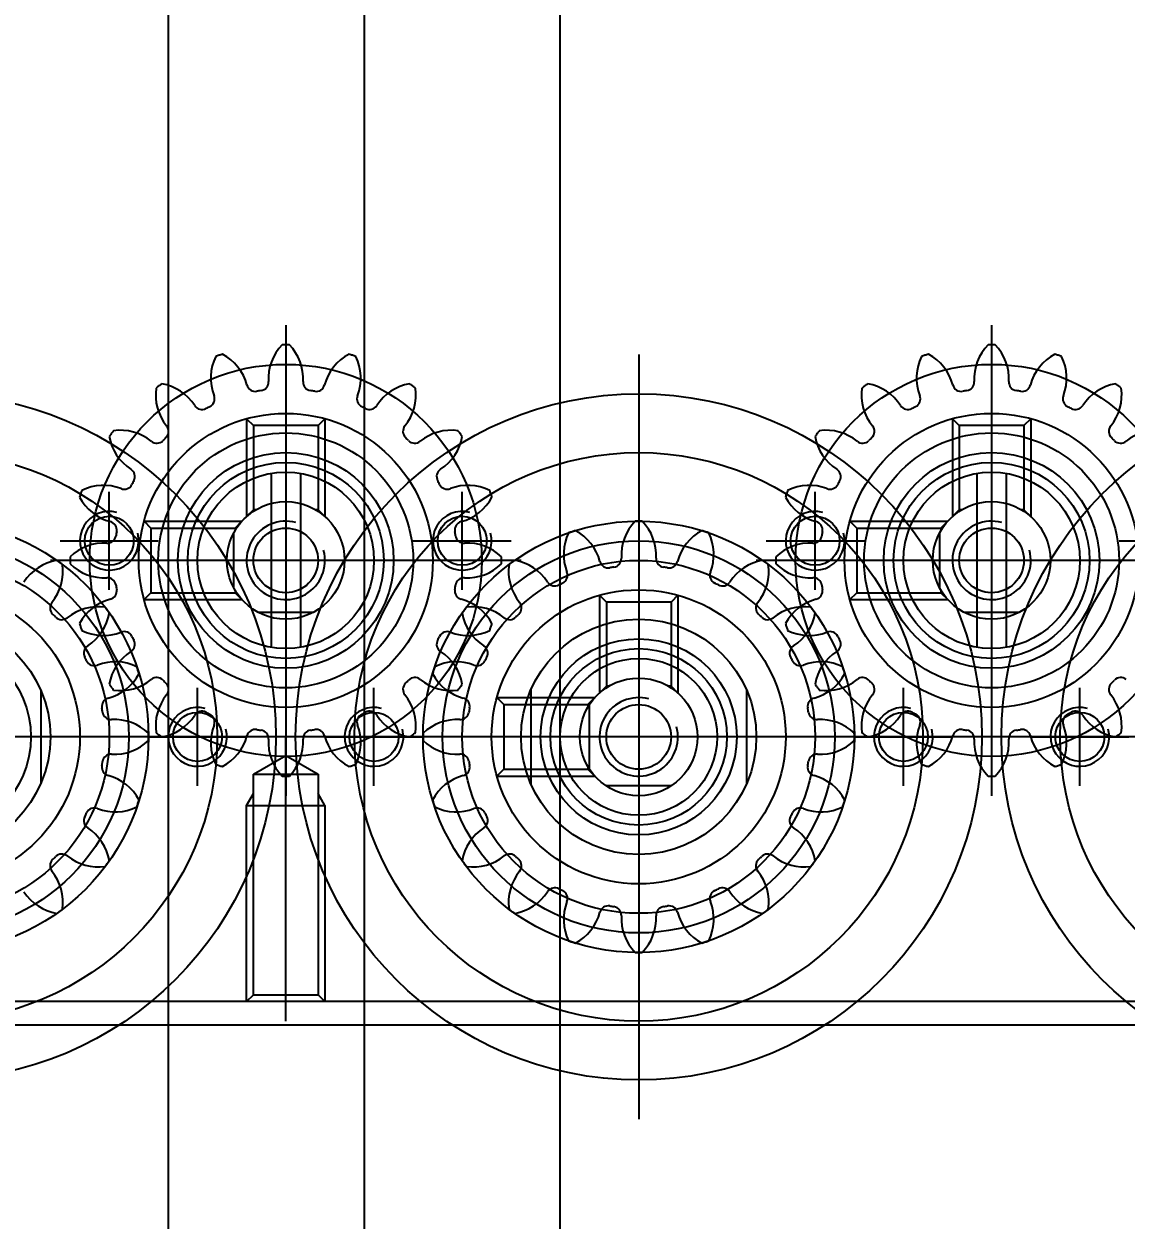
# Model space of a CAD drawing. Header units: inches. Extents: x 0 to 77285, y -118 to 40065.
# Drawn here: x 15498.3 to 15554.5, y 25985.4 to 26046.4 of the extents above; entities that cross this region are included whole.
import ezdxf

# ---------------------------------------------------------------- set-up
doc = ezdxf.new("R2010")
doc.units = ezdxf.units.IN
doc.header["$LTSCALE"] = 5
doc.header["$MEASUREMENT"] = 0
doc.layers.add('A', color=8, linetype='Continuous')
doc.styles.add('SCI', font='')
doc.styles.get('SCI').set_extended_font_data('Gulim')
doc.dimstyles.new('SCH', dxfattribs={"dimtxt": 2.5, "dimasz": 2, "dimexe": 1.25, "dimexo": 0.625, "dimtad": 1, "dimdec": 8, "dimtxsty": 'SCI', "dimcen": 2.5, "dimclrd": 4, "dimclre": 4, "dimclrt": 7, "dimadec": 8, "dimazin": 2, "dimtfac": 1, "dimtdec": 8, "dimtmove": 0, "dimatfit": 3, "dimfxl": 1, "dimarcsym": 0})

# ---------------------------------------------------------------- blocks, each defined once
blk = doc.blocks.new('A$Cc399747e')
for p, q in [((1767.792, 137), (1767.792, 875)), ((1757.792, 871.5), (1757.792, 140.5)), ((1777.792, 140.5), (1777.792, 871.5)), ((1753.792, 247), (1753.792, 286)), ((1771.792, 281), (1771.792, 266.448)), ((1627.792, 280), (2635.792, 280)), ((1753.792, 253.5), (1753.792, 279.5)), ((1753.792, 253.5), (1753.792, 279.5)), ((1770.142, 279.65), (1769.792, 280)), ((1769.792, 270), (1769.792, 280)), ((1773.442, 279.65), (1770.142, 279.65)), ((1770.142, 268.4), (1770.142, 279.65)), ((1773.792, 280), (1773.442, 279.65)), ((1773.442, 279.65), (1773.442, 268.4)), ((1773.792, 280), (1773.792, 270)), ((1753.792, 254.5), (1753.792, 278.5)), ((1769.792, 270), (1770.142, 269.394)), ((1773.792, 270), (1769.792, 270)), ((1773.792, 270), (1773.442, 269.394)), ((1735.792, 245.5), (1735.792, 269.5)), ((1771.792, 245.5), (1771.792, 269.5)), ((1731.292, 269), (1731.292, 264)), ((1740.292, 269), (1740.292, 264)), ((1748.292, 264.102), (1748.292, 268.898)), ((1752.135, 269.001), (1755.449, 269.001)), ((1761.021, 268.5), (1756.028, 268.5)), ((1756.378, 268.15), (1756.028, 268.5)), ((1759.292, 264.102), (1759.292, 268.898)), ((1761.021, 268.5), (1760.671, 268.15)), ((1767.292, 269), (1767.292, 264)), ((1776.292, 269), (1776.292, 264)), ((1784.292, 264.102), (1784.292, 268.898)), ((1756.293, 268.157), (1756.293, 264.843)), ((1756.378, 268.021), (1756.378, 268.15)), ((1760.671, 268.15), (1756.378, 268.15)), ((1760.671, 264.85), (1760.671, 268.15)), ((1771.792, 267.448), (1770.142, 268.4)), ((1773.442, 268.4), (1770.142, 268.4)), ((1773.442, 268.4), (1771.792, 267.448)), ((1698.292, 266.5), (1737.292, 266.5)), ((1704.792, 266.5), (1730.792, 266.5)), ((1704.792, 266.5), (1730.792, 266.5)), ((1705.792, 266.5), (1729.792, 266.5)), ((1733.792, 266.5), (1728.792, 266.5)), ((1734.292, 266.5), (1773.292, 266.5)), ((1742.792, 266.5), (1737.792, 266.5)), ((1740.792, 266.5), (1766.792, 266.5)), ((1740.792, 266.5), (1766.792, 266.5)), ((1741.792, 266.5), (1765.792, 266.5)), ((1769.792, 266.5), (1764.792, 266.5)), ((1770.292, 266.5), (1809.292, 266.5)), ((1778.792, 266.5), (1773.792, 266.5)), ((1776.792, 266.5), (1802.792, 266.5)), ((1776.792, 266.5), (1802.792, 266.5)), ((1777.792, 266.5), (1801.792, 266.5)), ((1735.792, 250), (1735.792, 265)), ((1756.378, 264.85), (1756.028, 264.5)), ((1756.378, 264.85), (1756.378, 264.98)), ((1760.671, 264.85), (1756.378, 264.85)), ((1761.021, 264.5), (1760.671, 264.85)), ((1771.792, 250), (1771.792, 265)), ((1751.792, 259.272), (1751.792, 264.264)), ((1752.142, 263.914), (1751.792, 264.264)), ((1755.442, 263.914), (1755.792, 264.264)), ((1755.792, 259.272), (1755.792, 264.264)), ((1761.021, 264.5), (1756.028, 264.5)), ((1752.142, 263.914), (1752.271, 263.914)), ((1752.142, 259.622), (1752.142, 263.914)), ((1755.313, 263.914), (1755.442, 263.914)), ((1755.442, 259.622), (1755.442, 263.914)), ((1735.792, 252), (1735.792, 263)), ((1771.792, 252), (1771.792, 263)), ((1735.042, 253.063), (1735.042, 261.937)), ((1736.542, 253.063), (1736.542, 261.937)), ((1771.042, 253.063), (1771.042, 261.937)), ((1772.542, 253.063), (1772.542, 261.937)), ((1737.215, 260.141), (1734.369, 260.141)), ((1773.215, 260.141), (1770.369, 260.141)), ((1743.021, 259.5), (1738.028, 259.5)), ((1738.378, 259.15), (1738.028, 259.5)), ((1743.021, 259.5), (1742.671, 259.15)), ((1751.792, 259.272), (1752.142, 259.622)), ((1752.142, 259.622), (1755.442, 259.622)), ((1755.792, 259.272), (1755.442, 259.622)), ((1779.021, 259.5), (1774.028, 259.5)), ((1774.378, 259.15), (1774.028, 259.5)), ((1779.021, 259.5), (1778.671, 259.15)), ((1738.378, 259.021), (1738.378, 259.15)), ((1742.671, 259.15), (1738.378, 259.15)), ((1738.433, 258.923), (1738.433, 256.077)), ((1742.671, 255.85), (1742.671, 259.15)), ((1744.792, 259), (1744.792, 254)), ((1762.792, 259), (1762.792, 254)), ((1774.378, 259.021), (1774.378, 259.15)), ((1778.671, 259.15), (1774.378, 259.15)), ((1774.433, 258.923), (1774.433, 256.077)), ((1778.671, 255.85), (1778.671, 259.15)), ((1780.792, 259), (1780.792, 254)), ((1723.792, 257.5), (1747.792, 257.5)), ((1728.292, 257.5), (1743.292, 257.5)), ((1730.292, 257.5), (1741.292, 257.5)), ((1759.792, 257.5), (1783.792, 257.5)), ((1764.292, 257.5), (1779.292, 257.5)), ((1766.292, 257.5), (1777.292, 257.5)), ((1729.292, 256.5), (1724.292, 256.5)), ((1747.292, 256.5), (1742.292, 256.5)), ((1765.292, 256.5), (1760.292, 256.5)), ((1783.292, 256.5), (1778.292, 256.5)), ((1738.378, 255.85), (1738.028, 255.5)), ((1738.378, 255.85), (1738.378, 255.98)), ((1742.671, 255.85), (1738.378, 255.85)), ((1743.021, 255.5), (1742.671, 255.85)), ((1774.378, 255.85), (1774.028, 255.5)), ((1774.378, 255.85), (1774.378, 255.98)), ((1778.671, 255.85), (1774.378, 255.85)), ((1779.021, 255.5), (1778.671, 255.85)), ((1733.792, 250.272), (1733.792, 255.264)), ((1734.142, 254.914), (1733.792, 255.264)), ((1737.442, 254.914), (1737.792, 255.264)), ((1737.792, 250.272), (1737.792, 255.264)), ((1743.021, 255.5), (1738.028, 255.5)), ((1769.792, 250.272), (1769.792, 255.264)), ((1770.142, 254.914), (1769.792, 255.264)), ((1773.442, 254.914), (1773.792, 255.264)), ((1773.792, 250.272), (1773.792, 255.264)), ((1779.021, 255.5), (1774.028, 255.5)), ((1734.142, 254.914), (1734.271, 254.914)), ((1734.142, 250.622), (1734.142, 254.914)), ((1737.313, 254.914), (1737.442, 254.914)), ((1737.442, 250.622), (1737.442, 254.914)), ((1770.142, 254.914), (1770.271, 254.914)), ((1770.142, 250.622), (1770.142, 254.914)), ((1773.313, 254.914), (1773.442, 254.914)), ((1773.442, 250.622), (1773.442, 254.914)), ((1733.792, 250.272), (1734.142, 250.622)), ((1734.142, 250.622), (1737.442, 250.622)), ((1737.792, 250.272), (1737.442, 250.622)), ((1769.792, 250.272), (1770.142, 250.622)), ((1770.142, 250.622), (1773.442, 250.622)), ((1773.792, 250.272), (1773.442, 250.622))]:
    blk.add_line(p, q)
at = {"ltscale": 4}
for p, q in [((1627.792, 281.2), (2635.792, 281.2)), ((1627.792, 280), (2635.792, 280))]:
    blk.add_line(p, q, dxfattribs=at)
for centre, radius in [((1717.792, 266.5), 17.5), ((1753.792, 266.5), 17.5), ((1789.792, 266.5), 17.5), ((1717.792, 266.5), 14.5), ((1753.792, 266.5), 14.5), ((1789.792, 266.5), 14.5), ((1753.792, 266.5), 11), ((1789.792, 266.5), 11), ((1753.792, 266.5), 10), ((1789.792, 266.5), 10), ((1753.792, 266.5), 9), ((1789.792, 266.5), 9), ((1753.792, 266.5), 7.5), ((1789.792, 266.5), 7.5), ((1753.792, 266.5), 6), ((1789.792, 266.5), 6), ((1753.792, 266.5), 5), ((1789.792, 266.5), 5), ((1753.792, 266.5), 4.5), ((1753.792, 266.5), 4), ((1753.792, 266.5), 3), ((1753.792, 266.5), 3), ((1753.792, 266.5), 1.65), ((1735.792, 257.5), 10), ((1731.292, 266.5), 1.25), ((1740.292, 266.5), 1.25), ((1771.792, 257.5), 10), ((1767.292, 266.5), 1.25), ((1776.292, 266.5), 1.25), ((1735.792, 257.5), 7.5), ((1771.792, 257.5), 7.5), ((1735.792, 257.5), 6.5), ((1771.792, 257.5), 6.5), ((1735.792, 257.5), 5.5), ((1771.792, 257.5), 5.5), ((1735.792, 257.5), 5), ((1771.792, 257.5), 5), ((1735.792, 257.5), 4.5), ((1735.792, 257.5), 4.5), ((1771.792, 257.5), 4.5), ((1771.792, 257.5), 4.5), ((1735.792, 257.5), 3), ((1735.792, 257.5), 3), ((1771.792, 257.5), 3), ((1771.792, 257.5), 3), ((1735.792, 257.5), 1.65), ((1771.792, 257.5), 1.65), ((1744.792, 256.5), 1.25), ((1762.792, 256.5), 1.25), ((1780.792, 256.5), 1.25)]:
    blk.add_circle(centre, radius)
for centre, radius, start, end in [((1753.792, 266.5), 11, 107.05064, 108), ((1749.398, 274.807), 2.5, 14.84215, 62.13454), ((1755.404, 275.758), 2.5, 135.86546, 183.15785), ((1753.792, 266.5), 11, 90, 90.94936), ((1753.792, 266.5), 11, 89.05064, 90), ((1752.18, 275.758), 2.5, 356.84215, 44.13454), ((1758.186, 274.807), 2.5, 117.86546, 165.15785), ((1753.792, 266.5), 11, 72, 72.94936), ((1752.464, 275.803), 2.5, 153.86546, 201.15785), ((1753.792, 266.5), 11, 108, 108.94936), ((1753.792, 266.5), 11, 71.05064, 72), ((1755.12, 275.803), 2.5, 338.84215, 26.13454), ((1749.655, 274.937), 2.5, 171.86546, 219.15785), ((1753.792, 266.5), 11, 126, 126.94936), ((1753.792, 266.5), 11, 125.05064, 126), ((1747.046, 273.042), 2.5, 32.84215, 80.13454), ((1752.242, 275.56), 0.442, 194.84215, 279.71096), ((1753.792, 266.5), 8.75, 98.28904, 99), ((1752.467, 275.596), 0.442, 278.28904, 3.15785), ((1755.117, 275.596), 0.442, 176.84215, 261.71096), ((1753.792, 266.5), 8.75, 81, 81.71096), ((1755.343, 275.56), 0.442, 260.28904, 345.15785), ((1760.538, 273.042), 2.5, 99.86546, 147.15785), ((1757.929, 274.937), 2.5, 320.84215, 8.13454), ((1753.792, 266.5), 11, 54, 54.94936), ((1753.792, 266.5), 11, 53.05064, 54), ((1785.655, 274.937), 2.5, 171.86546, 219.15785), ((1789.792, 266.5), 11, 126, 126.94936), ((1789.792, 266.5), 11, 125.05064, 126), ((1783.046, 273.042), 2.5, 32.84215, 80.13454), ((1749.721, 274.741), 0.442, 296.28904, 21.15785), ((1753.792, 266.5), 8.75, 99, 99.71096), ((1753.792, 266.5), 8.75, 80.28904, 81), ((1757.863, 274.741), 0.442, 158.84215, 243.71096), ((1749.518, 274.637), 0.442, 212.84215, 297.71096), ((1753.792, 266.5), 8.75, 117, 117.71096), ((1753.792, 266.5), 8.75, 116.28904, 117), ((1753.792, 266.5), 8.75, 63, 63.71096), ((1753.792, 266.5), 8.75, 62.28904, 63), ((1758.066, 274.637), 0.442, 242.28904, 327.15785), ((1747.374, 273.08), 0.442, 314.28904, 39.15785), ((1760.21, 273.08), 0.442, 140.84215, 225.71096), ((1783.374, 273.08), 0.442, 314.28904, 39.15785), ((1753.792, 266.5), 11, 144, 144.94936), ((1747.25, 273.246), 2.5, 189.86546, 237.15785), ((1753.792, 266.5), 11, 143.05064, 144), ((1745.355, 270.637), 2.5, 50.84215, 98.13454), ((1753.792, 266.5), 8.75, 134.28904, 135), ((1753.792, 266.5), 8.75, 45, 45.71096), ((1762.229, 270.637), 2.5, 81.86546, 129.15785), ((1760.334, 273.246), 2.5, 302.84215, 350.13454), ((1753.792, 266.5), 11, 36, 36.94936), ((1753.792, 266.5), 11, 35.05064, 36), ((1789.792, 266.5), 11, 144, 144.94936), ((1783.25, 273.246), 2.5, 189.86546, 237.15785), ((1789.792, 266.5), 11, 143.05064, 144), ((1781.355, 270.637), 2.5, 50.84215, 98.13454), ((1789.792, 266.5), 8.75, 134.28904, 135), ((1747.213, 272.918), 0.442, 230.84215, 315.71096), ((1753.792, 266.5), 8.75, 135, 135.71096), ((1753.792, 266.5), 8.75, 44.28904, 45), ((1760.372, 272.918), 0.442, 224.28904, 309.15785), ((1783.213, 272.918), 0.442, 230.84215, 315.71096), ((1789.792, 266.5), 8.75, 135, 135.71096), ((1745.655, 270.774), 0.442, 332.28904, 57.15785), ((1761.929, 270.774), 0.442, 122.84215, 207.71096), ((1781.655, 270.774), 0.442, 332.28904, 57.15785), ((1744.489, 267.828), 2.5, 68.84215, 116.13454), ((1745.551, 270.571), 0.442, 248.84215, 333.71096), ((1753.792, 266.5), 8.75, 153, 153.71096), ((1753.792, 266.5), 8.75, 152.28904, 153), ((1753.792, 266.5), 8.75, 27, 27.71096), ((1753.792, 266.5), 8.75, 26.28904, 27), ((1762.033, 270.571), 0.442, 206.28904, 291.15785), ((1763.095, 267.828), 2.5, 63.86546, 111.15785), ((1780.489, 267.828), 2.5, 68.84215, 116.13454), ((1781.551, 270.571), 0.442, 248.84215, 333.71096), ((1789.792, 266.5), 8.75, 153, 153.71096), ((1789.792, 266.5), 8.75, 152.28904, 153), ((1753.792, 266.5), 11, 162, 162.94936), ((1745.486, 270.894), 2.5, 207.86546, 255.15785), ((1753.792, 266.5), 11, 161.05064, 162), ((1762.098, 270.894), 2.5, 284.84215, 332.13454), ((1753.792, 266.5), 11, 18, 18.94936), ((1753.792, 266.5), 11, 17.05064, 18), ((1789.792, 266.5), 11, 162, 162.94936), ((1781.486, 270.894), 2.5, 207.86546, 255.15785), ((1789.792, 266.5), 11, 161.05064, 162), ((1737.404, 266.758), 2.5, 135.86546, 183.15785), ((1735.792, 257.5), 11, 90, 90.94936), ((1735.792, 257.5), 11, 89.05064, 90), ((1734.18, 266.758), 2.5, 356.84215, 44.13454), ((1744.732, 268.051), 0.442, 350.28904, 75.15785), ((1753.792, 266.5), 2, 255, 195), ((1762.852, 268.051), 0.442, 104.84215, 189.71096), ((1773.404, 266.758), 2.5, 135.86546, 183.15785), ((1771.792, 257.5), 11, 90, 90.94936), ((1771.792, 257.5), 11, 89.05064, 90), ((1770.18, 266.758), 2.5, 356.84215, 44.13454), ((1780.732, 268.051), 0.442, 350.28904, 75.15785), ((1731.292, 266.5), 1.5, 255, 195), ((1734.464, 266.803), 2.5, 153.86546, 201.15785), ((1735.792, 257.5), 11, 108, 108.94936), ((1735.792, 257.5), 11, 107.05064, 108), ((1731.398, 265.807), 2.5, 14.84215, 62.13454), ((1740.186, 265.807), 2.5, 117.86546, 165.15785), ((1740.292, 266.5), 1.5, 255, 195), ((1735.792, 257.5), 11, 72, 72.94936), ((1735.792, 257.5), 11, 71.05064, 72), ((1737.12, 266.803), 2.5, 338.84215, 26.13454), ((1753.792, 266.5), 8.75, 171, 171.71096), ((1753.792, 266.5), 8.75, 170.28904, 171), ((1753.792, 266.5), 8.75, 9, 9.71096), ((1753.792, 266.5), 8.75, 8.28904, 9), ((1767.292, 266.5), 1.5, 255, 195), ((1770.464, 266.803), 2.5, 153.86546, 201.15785), ((1771.792, 257.5), 11, 108, 108.94936), ((1771.792, 257.5), 11, 107.05064, 108), ((1767.398, 265.807), 2.5, 14.84215, 62.13454), ((1776.186, 265.807), 2.5, 117.86546, 165.15785), ((1776.292, 266.5), 1.5, 255, 195), ((1771.792, 257.5), 11, 72, 72.94936), ((1771.792, 257.5), 11, 71.05064, 72), ((1773.12, 266.803), 2.5, 338.84215, 26.13454), ((1789.792, 266.5), 8.75, 171, 171.71096), ((1789.792, 266.5), 8.75, 170.28904, 171), ((1744.534, 264.888), 2.5, 86.84215, 134.13454), ((1744.697, 267.825), 0.442, 266.84215, 351.71096), ((1762.888, 267.825), 0.442, 188.28904, 273.15785), ((1763.05, 264.888), 2.5, 45.86546, 93.15785), ((1780.534, 264.888), 2.5, 86.84215, 134.13454), ((1780.697, 267.825), 0.442, 266.84215, 351.71096), ((1734.467, 266.596), 0.442, 278.28904, 3.15785), ((1737.117, 266.596), 0.442, 176.84215, 261.71096), ((1753.792, 266.5), 11, 179.05064, 180), ((1753.792, 266.5), 11, 360, 0.94936), ((1770.467, 266.596), 0.442, 278.28904, 3.15785), ((1773.117, 266.596), 0.442, 176.84215, 261.71096), ((1789.792, 266.5), 11, 179.05064, 180), ((1731.655, 265.937), 2.5, 171.86546, 219.15785), ((1735.792, 257.5), 11, 126, 126.94936), ((1735.792, 257.5), 11, 125.05064, 126), ((1729.046, 264.042), 2.5, 32.84215, 80.13454), ((1734.242, 266.56), 0.442, 194.84215, 279.71096), ((1735.792, 257.5), 8.75, 99, 99.71096), ((1735.792, 257.5), 8.75, 98.28904, 99), ((1735.792, 257.5), 8.75, 81, 81.71096), ((1735.792, 257.5), 8.75, 80.28904, 81), ((1737.343, 266.56), 0.442, 260.28904, 345.15785), ((1742.538, 264.042), 2.5, 99.86546, 147.15785), ((1739.929, 265.937), 2.5, 320.84215, 8.13454), ((1735.792, 257.5), 11, 54, 54.94936), ((1735.792, 257.5), 11, 53.05064, 54), ((1753.792, 266.5), 11, 180, 180.94936), ((1744.534, 268.112), 2.5, 225.86546, 273.15785), ((1763.05, 268.112), 2.5, 266.84215, 314.13454), ((1753.792, 266.5), 11, 359.05064, 0), ((1767.655, 265.937), 2.5, 171.86546, 219.15785), ((1771.792, 257.5), 11, 126, 126.94936), ((1771.792, 257.5), 11, 125.05064, 126), ((1765.046, 264.042), 2.5, 32.84215, 80.13454), ((1770.242, 266.56), 0.442, 194.84215, 279.71096), ((1771.792, 257.5), 8.75, 99, 99.71096), ((1771.792, 257.5), 8.75, 98.28904, 99), ((1771.792, 257.5), 8.75, 81, 81.71096), ((1771.792, 257.5), 8.75, 80.28904, 81), ((1773.343, 266.56), 0.442, 260.28904, 345.15785), ((1778.538, 264.042), 2.5, 99.86546, 147.15785), ((1775.929, 265.937), 2.5, 320.84215, 8.13454), ((1771.792, 257.5), 11, 54, 54.94936), ((1771.792, 257.5), 11, 53.05064, 54), ((1789.792, 266.5), 11, 180, 180.94936), ((1780.534, 268.112), 2.5, 225.86546, 273.15785), ((1731.518, 265.637), 0.442, 212.84215, 297.71096), ((1731.721, 265.741), 0.442, 296.28904, 21.15785), ((1739.863, 265.741), 0.442, 158.84215, 243.71096), ((1740.066, 265.637), 0.442, 242.28904, 327.15785), ((1744.697, 265.175), 0.442, 8.28904, 93.15785), ((1762.888, 265.175), 0.442, 86.84215, 171.71096), ((1767.518, 265.637), 0.442, 212.84215, 297.71096), ((1767.721, 265.741), 0.442, 296.28904, 21.15785), ((1775.863, 265.741), 0.442, 158.84215, 243.71096), ((1776.066, 265.637), 0.442, 242.28904, 327.15785), ((1780.697, 265.175), 0.442, 8.28904, 93.15785), ((1735.792, 257.5), 8.75, 117, 117.71096), ((1735.792, 257.5), 8.75, 116.28904, 117), ((1735.792, 257.5), 8.75, 63, 63.71096), ((1735.792, 257.5), 8.75, 62.28904, 63), ((1744.732, 264.95), 0.442, 284.84215, 9.71096), ((1753.792, 266.5), 8.75, 188.28904, 189), ((1753.792, 266.5), 8.75, 189, 189.71096), ((1762.852, 264.95), 0.442, 170.28904, 255.15785), ((1753.792, 266.5), 8.75, 350.28904, 351), ((1753.792, 266.5), 8.75, 351, 351.71096), ((1771.792, 257.5), 8.75, 117, 117.71096), ((1771.792, 257.5), 8.75, 116.28904, 117), ((1771.792, 257.5), 8.75, 63, 63.71096), ((1771.792, 257.5), 8.75, 62.28904, 63), ((1780.732, 264.95), 0.442, 284.84215, 9.71096), ((1789.792, 266.5), 8.75, 188.28904, 189), ((1789.792, 266.5), 8.75, 189, 189.71096), ((1729.374, 264.08), 0.442, 314.28904, 39.15785), ((1742.21, 264.08), 0.442, 140.84215, 225.71096), ((1745.486, 262.106), 2.5, 104.84215, 152.13454), ((1762.098, 262.106), 2.5, 27.86546, 75.15785), ((1765.374, 264.08), 0.442, 314.28904, 39.15785), ((1778.21, 264.08), 0.442, 140.84215, 225.71096), ((1781.486, 262.106), 2.5, 104.84215, 152.13454), ((1729.213, 263.918), 0.442, 230.84215, 315.71096), ((1735.792, 257.5), 8.75, 135, 135.71096), ((1735.792, 257.5), 8.75, 134.28904, 135), ((1735.792, 257.5), 8.75, 45, 45.71096), ((1735.792, 257.5), 8.75, 44.28904, 45), ((1742.372, 263.918), 0.442, 224.28904, 309.15785), ((1744.229, 261.637), 2.5, 81.86546, 129.15785), ((1742.334, 264.246), 2.5, 302.84215, 350.13454), ((1735.792, 257.5), 11, 36, 36.94936), ((1735.792, 257.5), 11, 35.05064, 36), ((1771.792, 257.5), 11, 144, 144.94936), ((1765.25, 264.246), 2.5, 189.86546, 237.15785), ((1771.792, 257.5), 11, 143.05064, 144), ((1763.355, 261.637), 2.5, 50.84215, 98.13454), ((1765.213, 263.918), 0.442, 230.84215, 315.71096), ((1771.792, 257.5), 8.75, 135, 135.71096), ((1771.792, 257.5), 8.75, 134.28904, 135), ((1771.792, 257.5), 8.75, 45, 45.71096), ((1771.792, 257.5), 8.75, 44.28904, 45), ((1778.372, 263.918), 0.442, 224.28904, 309.15785), ((1780.229, 261.637), 2.5, 81.86546, 129.15785), ((1778.334, 264.246), 2.5, 302.84215, 350.13454), ((1771.792, 257.5), 11, 36, 36.94936), ((1771.792, 257.5), 11, 35.05064, 36), ((1753.792, 266.5), 11, 197.05064, 198), ((1753.792, 266.5), 11, 198, 198.94936), ((1753.792, 266.5), 11, 341.05064, 342), ((1753.792, 266.5), 11, 342, 342.94936), ((1789.792, 266.5), 11, 197.05064, 198), ((1789.792, 266.5), 11, 198, 198.94936), ((1744.489, 265.172), 2.5, 243.86546, 291.15785), ((1745.551, 262.429), 0.442, 26.28904, 111.15785), ((1745.655, 262.226), 0.442, 302.84215, 27.71096), ((1753.792, 266.5), 8.75, 206.28904, 207), ((1753.792, 266.5), 8.75, 207, 207.71096), ((1761.929, 262.226), 0.442, 152.28904, 237.15785), ((1753.792, 266.5), 8.75, 332.28904, 333), ((1753.792, 266.5), 8.75, 333, 333.71096), ((1762.033, 262.429), 0.442, 68.84215, 153.71096), ((1763.095, 265.172), 2.5, 248.84215, 296.13454), ((1780.489, 265.172), 2.5, 243.86546, 291.15785), ((1781.551, 262.429), 0.442, 26.28904, 111.15785), ((1781.655, 262.226), 0.442, 302.84215, 27.71096), ((1789.792, 266.5), 8.75, 206.28904, 207), ((1789.792, 266.5), 8.75, 207, 207.71096), ((1743.929, 261.774), 0.442, 122.84215, 207.71096), ((1747.25, 259.754), 2.5, 122.84215, 170.13454), ((1760.334, 259.754), 2.5, 9.86546, 57.15785), ((1763.655, 261.774), 0.442, 332.28904, 57.15785), ((1779.929, 261.774), 0.442, 122.84215, 207.71096), ((1783.25, 259.754), 2.5, 122.84215, 170.13454), ((1735.792, 257.5), 8.75, 27, 27.71096), ((1735.792, 257.5), 8.75, 26.28904, 27), ((1744.033, 261.571), 0.442, 206.28904, 291.15785), ((1745.095, 258.828), 2.5, 63.86546, 111.15785), ((1762.489, 258.828), 2.5, 68.84215, 116.13454), ((1763.551, 261.571), 0.442, 248.84215, 333.71096), ((1771.792, 257.5), 8.75, 153, 153.71096), ((1771.792, 257.5), 8.75, 152.28904, 153), ((1771.792, 257.5), 8.75, 27, 27.71096), ((1771.792, 257.5), 8.75, 26.28904, 27), ((1780.033, 261.571), 0.442, 206.28904, 291.15785), ((1781.095, 258.828), 2.5, 63.86546, 111.15785), ((1744.098, 261.894), 2.5, 284.84215, 332.13454), ((1735.792, 257.5), 11, 18, 18.94936), ((1735.792, 257.5), 11, 17.05064, 18), ((1747.213, 260.082), 0.442, 44.28904, 129.15785), ((1760.372, 260.082), 0.442, 50.84215, 135.71096), ((1771.792, 257.5), 11, 162, 162.94936), ((1763.486, 261.894), 2.5, 207.86546, 255.15785), ((1771.792, 257.5), 11, 161.05064, 162), ((1780.098, 261.894), 2.5, 284.84215, 332.13454), ((1771.792, 257.5), 11, 18, 18.94936), ((1771.792, 257.5), 11, 17.05064, 18), ((1783.213, 260.082), 0.442, 44.28904, 129.15785), ((1753.792, 266.5), 11, 215.05064, 216), ((1753.792, 266.5), 11, 216, 216.94936), ((1745.355, 262.363), 2.5, 261.86546, 309.15785), ((1753.792, 266.5), 8.75, 224.28904, 225), ((1753.792, 266.5), 8.75, 225, 225.71096), ((1747.374, 259.921), 0.442, 320.84215, 45.71096), ((1760.21, 259.921), 0.442, 134.28904, 219.15785), ((1753.792, 266.5), 8.75, 314.28904, 315), ((1753.792, 266.5), 8.75, 315, 315.71096), ((1762.229, 262.363), 2.5, 230.84215, 278.13454), ((1753.792, 266.5), 11, 323.05064, 324), ((1753.792, 266.5), 11, 324, 324.94936), ((1789.792, 266.5), 11, 215.05064, 216), ((1789.792, 266.5), 11, 216, 216.94936), ((1781.355, 262.363), 2.5, 261.86546, 309.15785), ((1789.792, 266.5), 8.75, 224.28904, 225), ((1789.792, 266.5), 8.75, 225, 225.71096), ((1783.374, 259.921), 0.442, 320.84215, 45.71096), ((1735.792, 257.5), 2, 255, 195), ((1744.852, 259.051), 0.442, 104.84215, 189.71096), ((1749.655, 258.063), 2.5, 140.84215, 188.13454), ((1757.929, 258.063), 2.5, 351.86546, 39.15785), ((1762.732, 259.051), 0.442, 350.28904, 75.15785), ((1771.792, 257.5), 2, 255, 195), ((1780.852, 259.051), 0.442, 104.84215, 189.71096), ((1785.655, 258.063), 2.5, 140.84215, 188.13454), ((1735.792, 257.5), 8.75, 9, 9.71096), ((1735.792, 257.5), 8.75, 8.28904, 9), ((1744.888, 258.825), 0.442, 188.28904, 273.15785), ((1749.518, 258.363), 0.442, 62.28904, 147.15785), ((1753.792, 266.5), 8.75, 242.28904, 243), ((1753.792, 266.5), 8.75, 243, 243.71096), ((1753.792, 266.5), 8.75, 296.28904, 297), ((1753.792, 266.5), 8.75, 297, 297.71096), ((1758.066, 258.363), 0.442, 32.84215, 117.71096), ((1762.697, 258.825), 0.442, 266.84215, 351.71096), ((1771.792, 257.5), 8.75, 171, 171.71096), ((1771.792, 257.5), 8.75, 170.28904, 171), ((1771.792, 257.5), 8.75, 9, 9.71096), ((1771.792, 257.5), 8.75, 8.28904, 9), ((1780.888, 258.825), 0.442, 188.28904, 273.15785), ((1745.05, 255.888), 2.5, 45.86546, 93.15785), ((1747.046, 259.958), 2.5, 279.86546, 327.15785), ((1749.721, 258.259), 0.442, 338.84215, 63.71096), ((1752.464, 257.197), 2.5, 158.84215, 206.13454), ((1755.12, 257.197), 2.5, 333.86546, 21.15785), ((1757.863, 258.259), 0.442, 116.28904, 201.15785), ((1760.538, 259.958), 2.5, 212.84215, 260.13454), ((1762.534, 255.888), 2.5, 86.84215, 134.13454), ((1781.05, 255.888), 2.5, 45.86546, 93.15785), ((1783.046, 259.958), 2.5, 279.86546, 327.15785), ((1744.792, 256.5), 1.5, 255, 195), ((1735.792, 257.5), 11, 360, 0.94936), ((1735.792, 257.5), 11, 359.05064, 0), ((1753.792, 266.5), 11, 233.05064, 234), ((1753.792, 266.5), 11, 234, 234.94936), ((1749.398, 258.194), 2.5, 297.86546, 345.15785), ((1752.242, 257.44), 0.442, 80.28904, 165.15785), ((1753.792, 266.5), 8.75, 260.28904, 261), ((1753.792, 266.5), 8.75, 261, 261.71096), ((1752.467, 257.405), 0.442, 356.84215, 81.71096), ((1755.117, 257.405), 0.442, 98.28904, 183.15785), ((1753.792, 266.5), 8.75, 278.28904, 279), ((1753.792, 266.5), 8.75, 279, 279.71096), ((1755.343, 257.44), 0.442, 14.84215, 99.71096), ((1758.186, 258.194), 2.5, 194.84215, 242.13454), ((1753.792, 266.5), 11, 305.05064, 306), ((1753.792, 266.5), 11, 306, 306.94936), ((1771.792, 257.5), 11, 179.05064, 180), ((1771.792, 257.5), 11, 180, 180.94936), ((1762.792, 256.5), 1.5, 255, 195), ((1780.792, 256.5), 1.5, 255, 195), ((1771.792, 257.5), 11, 360, 0.94936), ((1771.792, 257.5), 11, 359.05064, 0), ((1789.792, 266.5), 11, 233.05064, 234), ((1789.792, 266.5), 11, 234, 234.94936), ((1745.05, 259.112), 2.5, 266.84215, 314.13454), ((1755.404, 257.243), 2.5, 176.84215, 224.13454), ((1752.18, 257.243), 2.5, 315.86546, 3.15785), ((1762.534, 259.112), 2.5, 225.86546, 273.15785), ((1781.05, 259.112), 2.5, 266.84215, 314.13454), ((1735.792, 257.5), 8.75, 351, 351.71096), ((1744.888, 256.175), 0.442, 86.84215, 171.71096), ((1762.697, 256.175), 0.442, 8.28904, 93.15785), ((1771.792, 257.5), 8.75, 188.28904, 189), ((1771.792, 257.5), 8.75, 351, 351.71096), ((1780.888, 256.175), 0.442, 86.84215, 171.71096), ((1744.852, 255.95), 0.442, 170.28904, 255.15785), ((1735.792, 257.5), 8.75, 350.28904, 351), ((1753.792, 266.5), 11, 251.05064, 252), ((1753.792, 266.5), 11, 252, 252.94936), ((1753.792, 266.5), 11, 287.05064, 288), ((1753.792, 266.5), 11, 288, 288.94936), ((1762.732, 255.95), 0.442, 284.84215, 9.71096), ((1771.792, 257.5), 8.75, 189, 189.71096), ((1780.852, 255.95), 0.442, 170.28904, 255.15785), ((1771.792, 257.5), 8.75, 350.28904, 351), ((1744.098, 253.106), 2.5, 27.86546, 75.15785), ((1753.792, 266.5), 11, 269.05064, 270), ((1753.792, 266.5), 11, 270, 270.94936), ((1763.486, 253.106), 2.5, 104.84215, 152.13454), ((1780.098, 253.106), 2.5, 27.86546, 75.15785), ((1744.033, 253.429), 0.442, 68.84215, 153.71096), ((1745.095, 256.172), 2.5, 248.84215, 296.13454), ((1735.792, 257.5), 11, 341.05064, 342), ((1735.792, 257.5), 11, 342, 342.94936), ((1771.792, 257.5), 11, 197.05064, 198), ((1771.792, 257.5), 11, 198, 198.94936), ((1762.489, 256.172), 2.5, 243.86546, 291.15785), ((1763.551, 253.429), 0.442, 26.28904, 111.15785), ((1780.033, 253.429), 0.442, 68.84215, 153.71096), ((1781.095, 256.172), 2.5, 248.84215, 296.13454), ((1771.792, 257.5), 11, 341.05064, 342), ((1771.792, 257.5), 11, 342, 342.94936), ((1743.929, 253.226), 0.442, 152.28904, 237.15785), ((1735.792, 257.5), 8.75, 332.28904, 333), ((1735.792, 257.5), 8.75, 333, 333.71096), ((1763.655, 253.226), 0.442, 302.84215, 27.71096), ((1771.792, 257.5), 8.75, 206.28904, 207), ((1771.792, 257.5), 8.75, 207, 207.71096), ((1779.929, 253.226), 0.442, 152.28904, 237.15785), ((1771.792, 257.5), 8.75, 332.28904, 333), ((1771.792, 257.5), 8.75, 333, 333.71096), ((1742.334, 250.754), 2.5, 9.86546, 57.15785), ((1765.25, 250.754), 2.5, 122.84215, 170.13454), ((1778.334, 250.754), 2.5, 9.86546, 57.15785), ((1727.355, 253.363), 2.5, 261.86546, 309.15785), ((1729.213, 251.082), 0.442, 44.28904, 129.15785), ((1735.792, 257.5), 8.75, 224.28904, 225), ((1735.792, 257.5), 8.75, 315, 315.71096), ((1742.372, 251.082), 0.442, 50.84215, 135.71096), ((1744.229, 253.363), 2.5, 230.84215, 278.13454), ((1763.355, 253.363), 2.5, 261.86546, 309.15785), ((1765.213, 251.082), 0.442, 44.28904, 129.15785), ((1771.792, 257.5), 8.75, 224.28904, 225), ((1771.792, 257.5), 8.75, 315, 315.71096), ((1778.372, 251.082), 0.442, 50.84215, 135.71096), ((1780.229, 253.363), 2.5, 230.84215, 278.13454), ((1735.792, 257.5), 8.75, 225, 225.71096), ((1729.374, 250.921), 0.442, 320.84215, 45.71096), ((1742.21, 250.921), 0.442, 134.28904, 219.15785), ((1735.792, 257.5), 8.75, 314.28904, 315), ((1735.792, 257.5), 11, 323.05064, 324), ((1735.792, 257.5), 11, 324, 324.94936), ((1771.792, 257.5), 11, 215.05064, 216), ((1771.792, 257.5), 11, 216, 216.94936), ((1771.792, 257.5), 8.75, 225, 225.71096), ((1765.374, 250.921), 0.442, 320.84215, 45.71096), ((1778.21, 250.921), 0.442, 134.28904, 219.15785), ((1771.792, 257.5), 8.75, 314.28904, 315), ((1771.792, 257.5), 11, 323.05064, 324), ((1771.792, 257.5), 11, 324, 324.94936), ((1731.655, 249.063), 2.5, 140.84215, 188.13454), ((1739.929, 249.063), 2.5, 351.86546, 39.15785), ((1767.655, 249.063), 2.5, 140.84215, 188.13454), ((1775.929, 249.063), 2.5, 351.86546, 39.15785), ((1729.046, 250.958), 2.5, 279.86546, 327.15785), ((1731.518, 249.363), 0.442, 62.28904, 147.15785), ((1735.792, 257.5), 8.75, 242.28904, 243), ((1735.792, 257.5), 8.75, 243, 243.71096), ((1731.721, 249.259), 0.442, 338.84215, 63.71096), ((1739.863, 249.259), 0.442, 116.28904, 201.15785), ((1735.792, 257.5), 8.75, 296.28904, 297), ((1735.792, 257.5), 8.75, 297, 297.71096), ((1740.066, 249.363), 0.442, 32.84215, 117.71096), ((1742.538, 250.958), 2.5, 212.84215, 260.13454), ((1765.046, 250.958), 2.5, 279.86546, 327.15785), ((1767.518, 249.363), 0.442, 62.28904, 147.15785), ((1771.792, 257.5), 8.75, 242.28904, 243), ((1771.792, 257.5), 8.75, 243, 243.71096), ((1767.721, 249.259), 0.442, 338.84215, 63.71096), ((1775.863, 249.259), 0.442, 116.28904, 201.15785), ((1771.792, 257.5), 8.75, 296.28904, 297), ((1771.792, 257.5), 8.75, 297, 297.71096), ((1776.066, 249.363), 0.442, 32.84215, 117.71096), ((1778.538, 250.958), 2.5, 212.84215, 260.13454), ((1734.464, 248.197), 2.5, 158.84215, 206.13454), ((1737.12, 248.197), 2.5, 333.86546, 21.15785), ((1770.464, 248.197), 2.5, 158.84215, 206.13454), ((1773.12, 248.197), 2.5, 333.86546, 21.15785), ((1735.792, 257.5), 11, 233.05064, 234), ((1735.792, 257.5), 11, 234, 234.94936), ((1731.398, 249.194), 2.5, 297.86546, 345.15785), ((1734.242, 248.44), 0.442, 80.28904, 165.15785), ((1735.792, 257.5), 8.75, 260.28904, 261), ((1735.792, 257.5), 8.75, 261, 261.71096), ((1734.467, 248.405), 0.442, 356.84215, 81.71096), ((1737.404, 248.243), 2.5, 176.84215, 224.13454), ((1734.18, 248.243), 2.5, 315.86546, 3.15785), ((1737.117, 248.405), 0.442, 98.28904, 183.15785), ((1735.792, 257.5), 8.75, 278.28904, 279), ((1735.792, 257.5), 8.75, 279, 279.71096), ((1737.343, 248.44), 0.442, 14.84215, 99.71096), ((1740.186, 249.194), 2.5, 194.84215, 242.13454), ((1735.792, 257.5), 11, 305.05064, 306), ((1735.792, 257.5), 11, 306, 306.94936), ((1771.792, 257.5), 11, 233.05064, 234), ((1771.792, 257.5), 11, 234, 234.94936), ((1767.398, 249.194), 2.5, 297.86546, 345.15785), ((1770.242, 248.44), 0.442, 80.28904, 165.15785), ((1771.792, 257.5), 8.75, 260.28904, 261), ((1771.792, 257.5), 8.75, 261, 261.71096), ((1770.467, 248.405), 0.442, 356.84215, 81.71096), ((1773.404, 248.243), 2.5, 176.84215, 224.13454), ((1770.18, 248.243), 2.5, 315.86546, 3.15785), ((1773.117, 248.405), 0.442, 98.28904, 183.15785), ((1771.792, 257.5), 8.75, 278.28904, 279), ((1771.792, 257.5), 8.75, 279, 279.71096), ((1773.343, 248.44), 0.442, 14.84215, 99.71096), ((1776.186, 249.194), 2.5, 194.84215, 242.13454), ((1771.792, 257.5), 11, 305.05064, 306), ((1771.792, 257.5), 11, 306, 306.94936), ((1735.792, 257.5), 11, 251.05064, 252), ((1735.792, 257.5), 11, 288, 288.94936), ((1771.792, 257.5), 11, 251.05064, 252), ((1771.792, 257.5), 11, 288, 288.94936), ((1735.792, 257.5), 11, 252, 252.94936), ((1735.792, 257.5), 11, 269.05064, 270), ((1735.792, 257.5), 11, 270, 270.94936), ((1735.792, 257.5), 11, 287.05064, 288), ((1771.792, 257.5), 11, 252, 252.94936), ((1771.792, 257.5), 11, 269.05064, 270), ((1771.792, 257.5), 11, 270, 270.94936), ((1771.792, 257.5), 11, 287.05064, 288)]:
    blk.add_arc(centre, radius, start, end)
blk = doc.blocks.new('*D366')
at = {"color": 4, "lineweight": -2, "transparency": 16777216}
for p, q in [((12554.65, 23925.55), (12554.65, 28076.143)), ((17979.65, 23925.05), (17979.65, 28076.143)), ((12714.65, 27976.143), (17819.65, 27976.143))]:
    blk.add_line(p, q, dxfattribs=at)
at = {"color": 4, "transparency": 16777216}
for points in [[(12714.65, 28002.81), (12714.65, 27949.477), (12554.65, 27976.143)], [(17819.65, 28002.81), (17819.65, 27949.477), (17979.65, 27976.143)]]:
    blk.add_solid(points, dxfattribs=at)
at = {"layer": 'Defpoints', "color": 0, "transparency": 16777216}
for p in [(17979.65, 27976.143), (12554.65, 23875.55), (17979.65, 23875.05)]:
    blk.add_point(p, dxfattribs=at)
at = {"color": 7, "transparency": 16777216, "insert": (15267.15, 28128.806), "char_height": 200, "attachment_point": 5, "style": 'SCI'}
blk.add_mtext('5425', dxfattribs=at)
blk = doc.blocks.new('*D367')
at = {"color": 4, "lineweight": -2, "transparency": 16777216}
for p, q in [((12554.65, 23925.55), (12554.65, 29140.675)), ((21064.65, 23433.05), (21064.65, 29140.675)), ((12714.65, 29040.675), (20904.65, 29040.675))]:
    blk.add_line(p, q, dxfattribs=at)
at = {"color": 4, "transparency": 16777216}
for points in [[(12714.65, 29067.342), (12714.65, 29014.009), (12554.65, 29040.675)], [(20904.65, 29067.342), (20904.65, 29014.009), (21064.65, 29040.675)]]:
    blk.add_solid(points, dxfattribs=at)
at = {"layer": 'Defpoints', "color": 0, "transparency": 16777216}
for p in [(21064.65, 29040.675), (12554.65, 23875.55), (21064.65, 23383.05)]:
    blk.add_point(p, dxfattribs=at)
at = {"color": 7, "transparency": 16777216, "insert": (16809.65, 29193.472), "char_height": 200, "attachment_point": 5, "style": 'SCI'}
blk.add_mtext('8510', dxfattribs=at)
blk = doc.blocks.new('*D374')
at = {"color": 4, "lineweight": -2, "transparency": 16777216}
for p, q in [((12554.65, 23925.55), (12554.65, 30215.876)), ((37924.65, 23433.05), (37924.65, 30215.876)), ((12714.65, 30115.876), (37764.65, 30115.876))]:
    blk.add_line(p, q, dxfattribs=at)
at = {"color": 4, "transparency": 16777216}
for points in [[(12714.65, 30142.543), (12714.65, 30089.21), (12554.65, 30115.876)], [(37764.65, 30142.543), (37764.65, 30089.21), (37924.65, 30115.876)]]:
    blk.add_solid(points, dxfattribs=at)
at = {"layer": 'Defpoints', "color": 0, "transparency": 16777216}
for p in [(37924.65, 30115.876), (12554.65, 23875.55), (37924.65, 23383.05)]:
    blk.add_point(p, dxfattribs=at)
at = {"color": 7, "transparency": 16777216, "insert": (25239.65, 30268.539), "char_height": 200, "attachment_point": 5, "style": 'SCI'}
blk.add_mtext('25370', dxfattribs=at)

msp = doc.modelspace()

# ---------------------------------------------------------------- block references
at = {"layer": 'A', "rotation": 180}
msp.add_blockref('A$Cc399747e', (17283.44187244, 26276.55060516), dxfattribs=at)

# ---------------------------------------------------------------- dimensions: what is measured, and where the dimension line sits
for base, p2, picture, middle in [((37924.649780898, 30115.8761734788), (37924.649780898, 23383.0504762948), '*D374', (25239.649780898, 30268.5392893244)), ((21064.649780898, 29040.6754827387), (21064.649780898, 23383.0504762948), '*D367', (16809.649780898, 29193.4717543765)), ((17979.649780898, 27976.1433020648), (17979.649780898, 23875.0504762948), '*D366', (15267.149780898, 28128.8064179103))]:
    dim = msp.add_linear_dim(base=base, p1=(12554.649780898, 23875.5504762968), p2=p2, dimstyle='SCH', override={"dimscale": 80})
    dim.commit()
    dim.dimension.update_dxf_attribs({"geometry": picture, "text_midpoint": middle})

doc.saveas('drawing.dxf')
